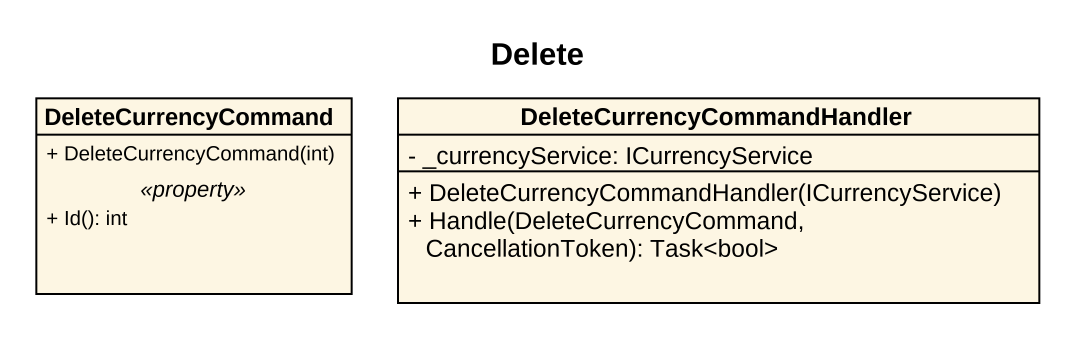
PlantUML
@startuml
title Delete
hide circle
hide empty members
skinparam classAttributeIconSize 0
class DeleteCurrencyCommand {
  + DeleteCurrencyCommand(int)
  .. <<property>> ..
  + Id(): int
}
class DeleteCurrencyCommandHandler {
  - _currencyService: ICurrencyService
  + DeleteCurrencyCommandHandler(ICurrencyService)
  + Handle(DeleteCurrencyCommand, CancellationToken): Task<bool>
}
@enduml
